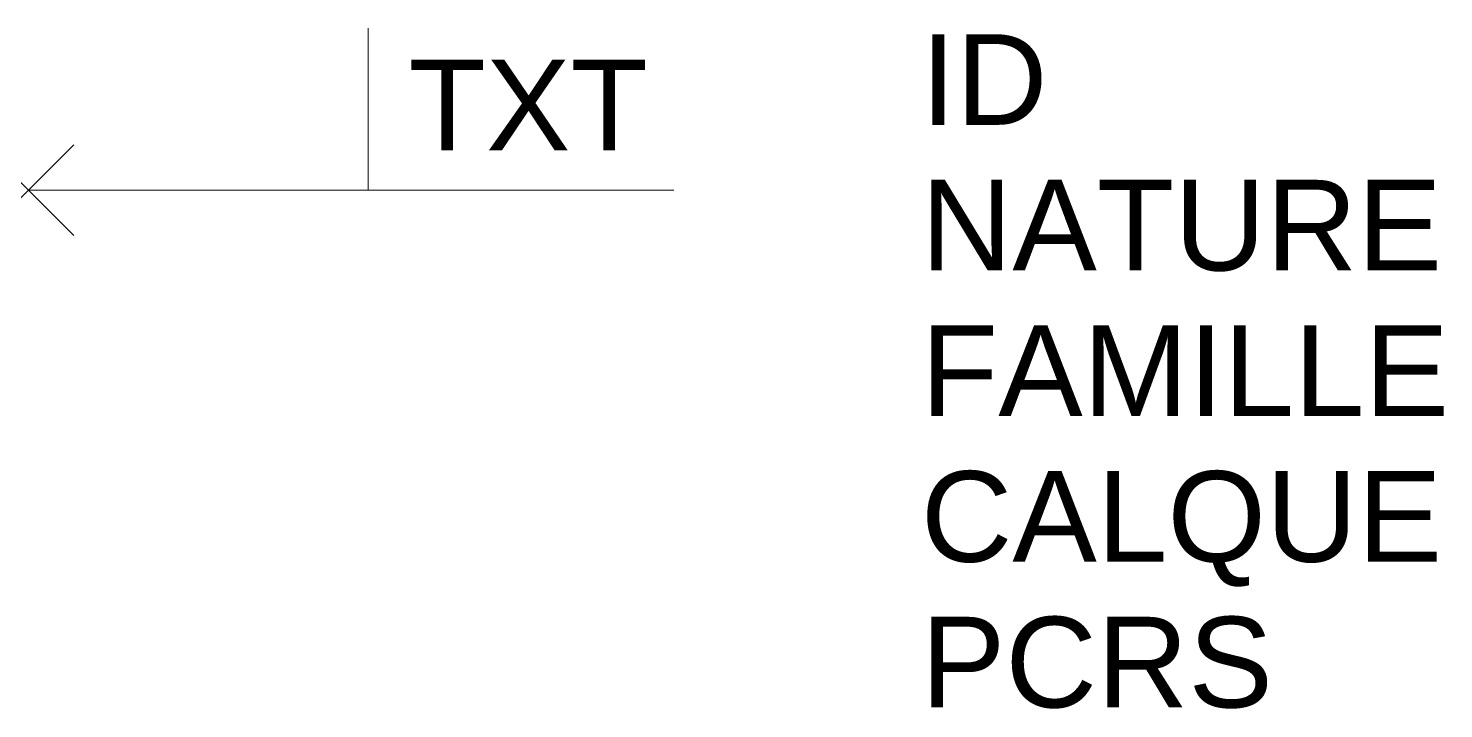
# Model space of a CAD drawing. Header units: metres. Extents: x 0 to 3.12, y -1.14 to 0.36.
import ezdxf

# ---------------------------------------------------------------- set-up
doc = ezdxf.new("R2010")
doc.units = ezdxf.units.M
doc.header["$PDMODE"] = 3
doc.header["$PDSIZE"] = 0.1
doc.linetypes.add('Socle_Continu', pattern=[2.5, 2.5, 0])
doc.layers.add('EAUPL_SCI', color=5, linetype='Socle_Continu', lineweight=13, true_color=0x0000ff)
doc.styles.get("Standard").update_dxf_attribs({"font": 'arial.ttf'})

msp = doc.modelspace()

# ---------------------------------------------------------------- linework, layer by layer
at = {"layer": 'EAUPL_SCI', "linetype": 'Socle_Continu'}
msp.add_line((0.7493, 0), (0, 0), dxfattribs=at)
at = {"layer": 'EAUPL_SCI', "linetype": 'Socle_Continu', "flags": 128}
msp.add_lwpolyline([(1.4224, 0), (0.7493, 0), (0.7493, 0.357)], dxfattribs=at)
at = {"layer": 'EAUPL_SCI', "linetype": 'Socle_Continu'}
msp.add_point((0, 0), dxfattribs=at)

# ---------------------------------------------------------------- texts
at = {"layer": 'EAUPL_SCI', "linetype": 'Socle_Continu', "flags": 9}
for tag, p, s in [('ID', (1.9669, 0.144), 'BP_0099'), ('NATURE', (1.9669, -0.1773), 'Texte libre'), ('FAMILLE', (1.9669, -0.4986), 'Eau pluviale'), ('CALQUE', (1.9669, -0.8199), 'EAUPL_SCI'), ('PCRS', (1.9669, -1.1412), 'HabillageTexte')]:
    msp.add_attdef(tag, p, s, height=0.2, dxfattribs=at)
at = {"layer": 'EAUPL_SCI', "linetype": 'Socle_Continu'}
msp.add_attdef('TXT', (0.8379, 0.0874), 'Texte libre, toutes informations utiles', height=0.2, dxfattribs=at)

doc.saveas('drawing.dxf')
